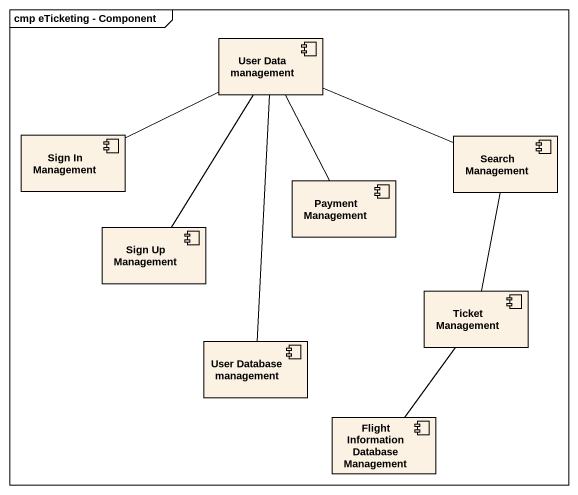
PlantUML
@startuml
mainframe cmp eTicketing - Component
component "User Data management" as User_Data_management
component "Sign In Management" as Sign_In_Management
component "Search Management" as Search_Management
component "Payment Management" as Payment_Management
component "Sign Up Management" as Sign_Up_Management
component "Ticket Management" as Ticket_Management
component "User Database management" as User_Database_management
component "Flight Information Database Management" as Flight_Information_Database
User_Data_management -left- Sign_In_Management
User_Data_management -right- Search_Management
User_Data_management -- Payment_Management
User_Data_management -- Sign_Up_Management
User_Data_management -- User_Database_management
Search_Management -- Ticket_Management
Ticket_Management -- Flight_Information_Database
@enduml
